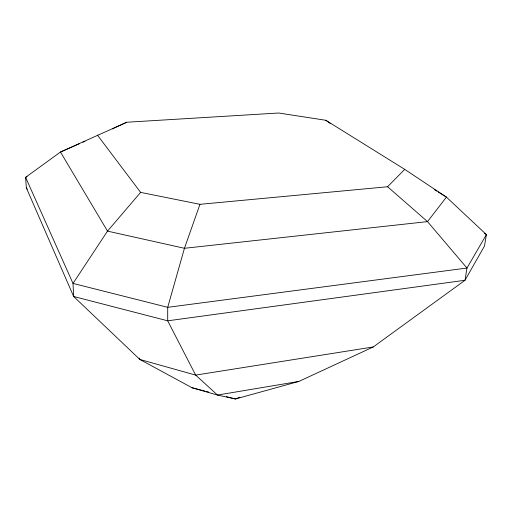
<?xml version="1.0" encoding="UTF-8"?>
<svg xmlns="http://www.w3.org/2000/svg" width="512" height="512" viewBox="0 0 512 512"><rect width="100%" height="100%" fill="white"/><g stroke="black" fill="none" stroke-linecap="round" stroke-linejoin="round"><path stroke-width="0.77" d="M404.704 169.357L387.584 186.752L199.955 204.326L184.448 248.294L167.712 307.322L167.693 320.819L195.661 375.098L217.485 395.053L235.469 398.989L298.88 381.427L373.229 346.97L465.005 280.275L484.486 246.016L486.4 234.605L446.426 197.114L404.704 169.357L325.83 120.282L278.643 113.011L126.746 122.24L60.474 152.026L25.6 177.338L26.342 187.866L73.651 296.486L139.853 359.456L192.045 387.757L217.485 395.053L298.88 381.427M199.955 204.326L140.614 192.378L107.514 231.123L73.011 283.418L73.651 296.486L167.693 320.819L465.005 280.275L466.97 268.038L486.4 234.605L484.384 233.306M112.384 128.896L126.746 122.24M27.053 176.678L25.6 177.338L73.011 283.418L167.712 307.322L466.97 268.038L427.526 221.613L387.584 186.752M79.245 143.782L60.474 152.026L107.514 231.123L184.448 248.294L427.526 221.613L446.426 197.114L438.291 192.026M82.854 142.195L85.024 141.242M239.866 397.171L235.469 398.989L226.323 396.621M373.229 346.97L195.661 375.098L139.853 359.456L139.123 358.035M192.045 387.757L204.998 391.11M206.522 391.501L208.806 392.09M434.221 189.485L436.934 191.181M325.83 120.282L330.368 123.501M26.342 187.866L27.341 189.114M97.421 135.085L140.614 192.378"/></g></svg>
